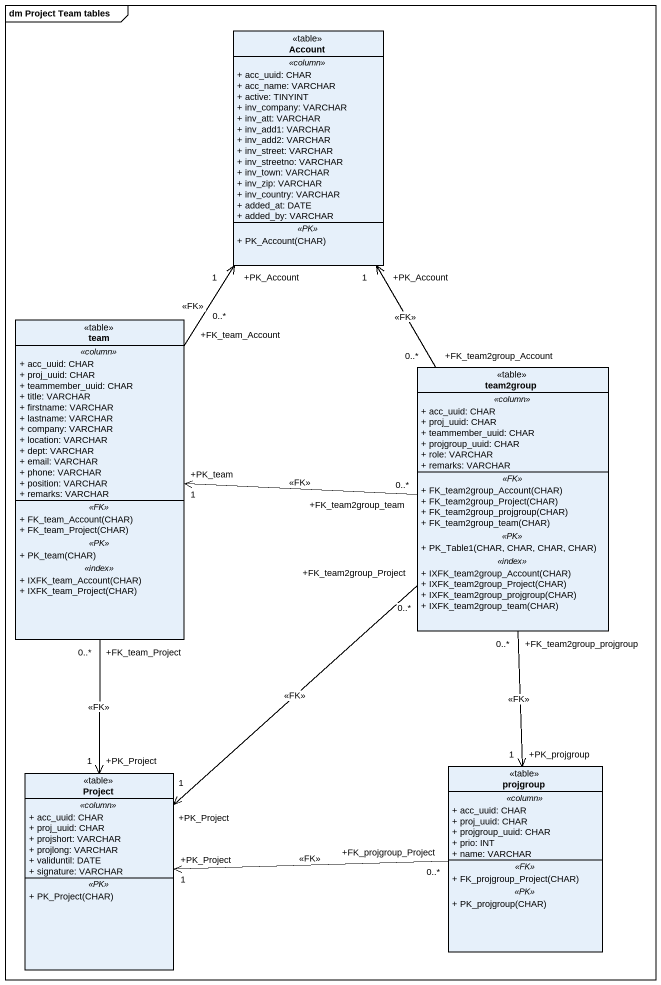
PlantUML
@startuml
mainframe dm Project Team tables
hide circle
hide empty members
skinparam classAttributeIconSize 0
class Account <<table>> {
  .. <<column>> ..
  + acc_uuid: CHAR
  + acc_name: VARCHAR
  + active: TINYINT
  + inv_company: VARCHAR
  + inv_att: VARCHAR
  + inv_add1: VARCHAR
  + inv_add2: VARCHAR
  + inv_street: VARCHAR
  + inv_streetno: VARCHAR
  + inv_town: VARCHAR
  + inv_zip: VARCHAR
  + inv_country: VARCHAR
  + added_at: DATE
  + added_by: VARCHAR
  .. <<PK>> ..
  + PK_Account(CHAR)
}
class team <<table>> {
  .. <<column>> ..
  + acc_uuid: CHAR
  + proj_uuid: CHAR
  + teammember_uuid: CHAR
  + title: VARCHAR
  + firstname: VARCHAR
  + lastname: VARCHAR
  + company: VARCHAR
  + location: VARCHAR
  + dept: VARCHAR
  + email: VARCHAR
  + phone: VARCHAR
  + position: VARCHAR
  + remarks: VARCHAR
  .. <<FK>> ..
  + FK_team_Account(CHAR)
  + FK_team_Project(CHAR)
  .. <<PK>> ..
  + PK_team(CHAR)
  .. <<index>> ..
  + IXFK_team_Account(CHAR)
  + IXFK_team_Project(CHAR)
}
class team2group <<table>> {
  .. <<column>> ..
  + acc_uuid: CHAR
  + proj_uuid: CHAR
  + teammember_uuid: CHAR
  + projgroup_uuid: CHAR
  + role: VARCHAR
  + remarks: VARCHAR
  .. <<FK>> ..
  + FK_team2group_Account(CHAR)
  + FK_team2group_Project(CHAR)
  + FK_team2group_projgroup(CHAR)
  + FK_team2group_team(CHAR)
  .. <<PK>> ..
  + PK_Table1(CHAR, CHAR, CHAR, CHAR)
  .. <<index>> ..
  + IXFK_team2group_Account(CHAR)
  + IXFK_team2group_Project(CHAR)
  + IXFK_team2group_projgroup(CHAR)
  + IXFK_team2group_team(CHAR)
}
class projgroup <<table>> {
  .. <<column>> ..
  + acc_uuid: CHAR
  + proj_uuid: CHAR
  + projgroup_uuid: CHAR
  + prio: INT
  + name: VARCHAR
  .. <<FK>> ..
  + FK_projgroup_Project(CHAR)
  .. <<PK>> ..
  + PK_projgroup(CHAR)
}
class Project <<table>> {
  .. <<column>> ..
  + acc_uuid: CHAR
  + proj_uuid: CHAR
  + projshort: VARCHAR
  + projlong: VARCHAR
  + validuntil: DATE
  + signature: VARCHAR
  .. <<PK>> ..
  + PK_Project(CHAR)
}
team "+FK_team_Account\n0..*" -up-> "+PK_Account\n1" Account : <<FK>>
team "+FK_team_Project\n0..*" --> "+PK_Project\n1" Project : <<FK>>
team2group "+FK_team2group_Account\n0..*" -up-> "+PK_Account\n1" Account : <<FK>>
team2group "+FK_team2group_team\n0..*" -left-> "+PK_team\n1" team : <<FK>>
team2group "+FK_team2group_projgroup\n0..*" --> "+PK_projgroup\n1" projgroup : <<FK>>
team2group "+FK_team2group_Project\n0..*" --> "+PK_Project\n1" Project : <<FK>>
projgroup "+FK_projgroup_Project\n0..*" -left-> "+PK_Project\n1" Project : <<FK>>
@enduml
